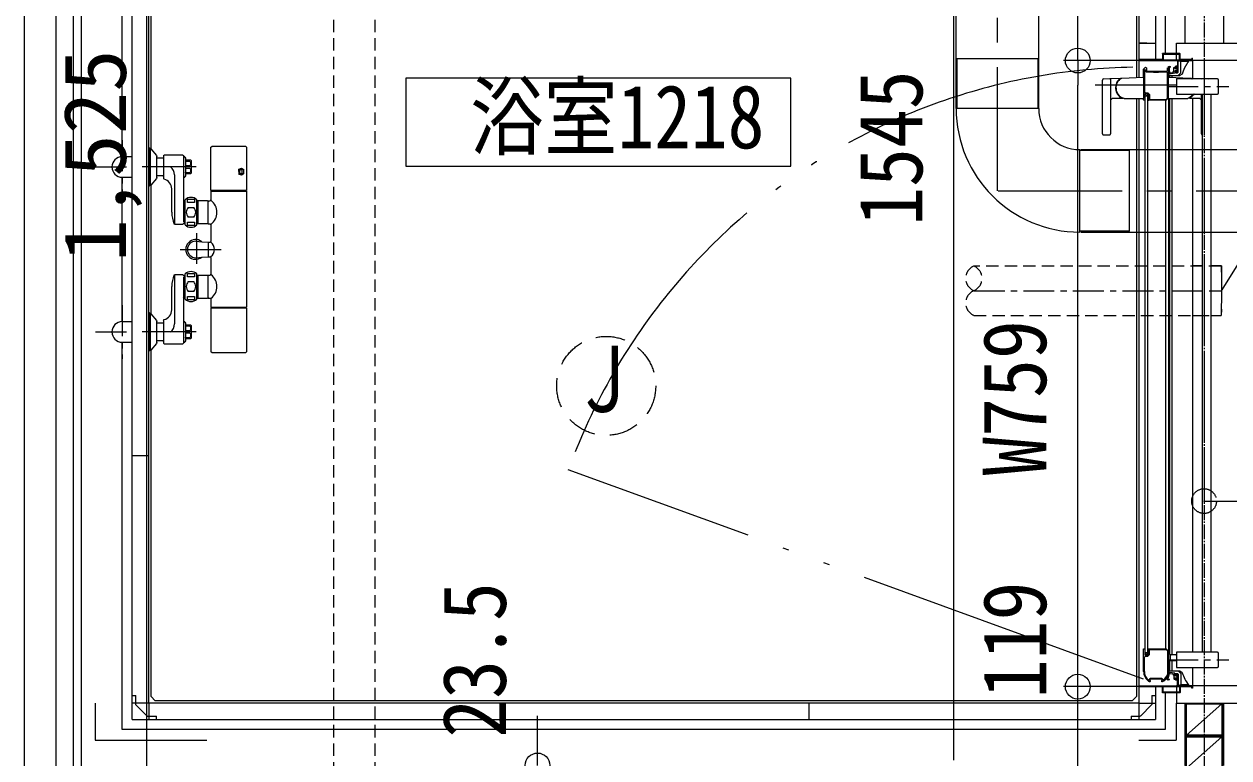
# Model space of a CAD drawing. Units: millimetres at full size, sheet at 1:30. Extents: x -17796 to 21385, y -23279 to 7734.
# Drawn here: x -15240 to -13780, y 485 to 1375 of the extents above; entities that cross this region are included whole.
import ezdxf
from ezdxf.enums import TextEntityAlignment as Align

# ---------------------------------------------------------------- set-up
doc = ezdxf.new("R2010")
doc.units = ezdxf.units.MM
doc.header["$LTSCALE"] = 30
doc.header["$PDMODE"] = 32
doc.header["$PDSIZE"] = 30
for name, pattern in [('CHAIN1', [8, 5, -1, 1, -1]), ('DASHED1', [1.8, 1.2, -0.6]), ('DASHED3', [4, 3, -1]), ('LONG_DASHED_DOTTED', [15.25, 12, -1.5, 0.25, -1.5]), ('LONG_DASHED_DOUBLE_DOTTED', [17, 12, -1.5, 0.25, -1.5, 0.25, -1.5]), ('USER2', [2, 1.25, -0.25, 0.25, -0.25]), ('USER4', [0.78, 0.6, -0.06, 0.06, -0.06]), ('USER8', [0.75, 0.5, -0.25]), ('USER9', [2.3, 2, -0.1, 0.1, -0.1])]:
    doc.linetypes.add(name, pattern=pattern)
for name, color, linetype, lineweight in [('0-1_(W)電灯', 253, 'Continuous', 18), ('0-8_ﾄﾞｱR1', 6, 'Continuous', 18), ('0-A_RC壁', 21, 'Continuous', 18), ('0-C_0_4P', 4, 'Continuous', 18), ('0-D_破線', 30, 'Continuous', 18), ('1-C_鋼製建具', 253, 'USER8', 18), ('1-F_衛生陶器・住設', 2, 'USER9', 18), ('C-1_補助芯', 134, 'Continuous', 9), ('E-0_通り芯', 134, 'Continuous', 9), ('E-1_補助芯', 134, 'DASHED3', 9), ('E-E_文字', 6, 'Continuous', 9)]:
    doc.layers.add(name, color=color, linetype=linetype, lineweight=lineweight)
doc.styles.add('ＭＳ ゴシック', font='')
doc.styles.get('ＭＳ ゴシック').set_extended_font_data('MS Gothic')

msp = doc.modelspace()

# ---------------------------------------------------------------- linework, layer by layer
at = {"layer": '0-1_(W)電灯', "color": 54, "linetype": 'USER4'}
msp.add_line((-13809.72, 3482.42), (-13809.72, 452.42), dxfattribs=at)
at = {"layer": '0-1_(W)電灯'}
for p, q in [((-15120.72, 1213.92), (-15120.72, 2383.42)), ((-13856.72, 2383.42), (-13856.72, 1338.82)), ((-15088.72, 851.42), (-15088.72, 1651.42)), ((-15108.73, 531.42), (-15108.72, 1648.41)), ((-13868.73, 1648.41), (-13868.73, 1331.52)), ((-13891.71, 1551.46), (-13891.71, 1310.04)), ((-13888.72, 1551.42), (-13888.72, 1351.42)), ((-15085.74, 1223.25), (-15085.74, 1404.98)), ((-13888.72, 1351.42), (-13888.72, 1330.42)), ((-13879.14, 1351.42), (-13888.72, 1351.42)), ((-13888.72, 1351.42), (-13868.72, 1351.42)), ((-13888.72, 1351.42), (-13888.72, 1331.52)), ((-13860.52, 1331.52), (-13888.72, 1331.52)), ((-13888.72, 1330.42), (-13888.72, 1310.17)), ((-13842.32, 1330.42), (-13888.72, 1330.42)), ((-13887.72, 1330.42), (-13842.32, 1330.42)), ((-13860.22, 1331.82), (-13860.52, 1331.52)), ((-13860.22, 1338.52), (-13859.92, 1338.82)), ((-13860.22, 1338.52), (-13860.22, 1331.82)), ((-13839.02, 1338.82), (-13859.92, 1338.82)), ((-13859.32, 1337.62), (-13859.02, 1337.92)), ((-13859.32, 1337.62), (-13859.32, 1331.72)), ((-13859.02, 1331.42), (-13859.32, 1331.72)), ((-13839.92, 1337.92), (-13859.02, 1337.92)), ((-13859.02, 1331.42), (-13839.92, 1331.42)), ((-13842.32, 1330.42), (-13842.02, 1330.12)), ((-13842.02, 1330.12), (-13842.02, 1323.72)), ((-13841.02, 1330.12), (-13840.72, 1330.42)), ((-13841.02, 1316.42), (-13841.02, 1330.12)), ((-13841.02, 1329.92), (-13839.02, 1329.92)), ((-13824.22, 1330.42), (-13840.72, 1330.42)), ((-13840.72, 1330.42), (-13824.22, 1330.42)), ((-13839.92, 1337.92), (-13839.62, 1337.62)), ((-13839.62, 1331.72), (-13839.92, 1331.42)), ((-13839.62, 1331.72), (-13839.62, 1337.62)), ((-13839.02, 1338.82), (-13838.72, 1338.52)), ((-13838.72, 1331.82), (-13838.72, 1338.52)), ((-13838.42, 1331.52), (-13838.72, 1331.82)), ((-13838.32, 1329.42), (-13838.52, 1329.42)), ((-13824.92, 1331.52), (-13838.42, 1331.52)), ((-13838.32, 1329.42), (-13838.02, 1329.12)), ((-13828.54, 1329.37), (-13838.32, 1329.42)), ((-13838.02, 1315.42), (-13838.02, 1329.12)), ((-13828.67, 1328.97), (-13830.11, 1327.11)), ((-13828.67, 1328.97), (-13828.53, 1329.12)), ((-13828.53, 1329.12), (-13828.54, 1329.37)), ((-13824.62, 1331.82), (-13824.92, 1331.52)), ((-13824.62, 1333.12), (-13824.32, 1333.42)), ((-13824.62, 1333.12), (-13824.62, 1331.82)), ((-13824.02, 1333.42), (-13824.32, 1333.42)), ((-13823.72, 1330.92), (-13824.22, 1330.42)), ((-13823.72, 1330.42), (-13824.22, 1330.42)), ((-13824.02, 1333.42), (-13823.72, 1333.12)), ((-13823.72, 1330.92), (-13823.72, 1333.12)), ((-13823.72, 1330.92), (-13823.72, 1330.42)), ((-13823.72, 1330.42), (-13823.72, 1309.14)), ((-13883.02, 1319.92), (-13880.52, 1322.42)), ((-13883.02, 1310.42), (-13883.02, 1319.92)), ((-13882.12, 1318.52), (-13881.22, 1319.42)), ((-13882.12, 1318.52), (-13882.12, 1292.82)), ((-13881.22, 1319.42), (-13880.32, 1318.52)), ((-13880.52, 1322.42), (-13879.52, 1321.42)), ((-13880.32, 1317.47), (-13880.32, 1318.52)), ((-13880.18, 1317.12), (-13880.32, 1317.47)), ((-13879.73, 1316.67), (-13880.18, 1317.12)), ((-13879.37, 1316.52), (-13879.73, 1316.67)), ((-13879.52, 1321.42), (-13879.52, 1317.72)), ((-13879.22, 1317.42), (-13879.52, 1317.72)), ((-13871.55, 1316.52), (-13879.37, 1316.52)), ((-13879.22, 1317.42), (-13854.31, 1317.42)), ((-13871.55, 1316.52), (-13871.34, 1316.43)), ((-13871.11, 1316.21), (-13871.34, 1316.43)), ((-13870.9, 1316.12), (-13871.11, 1316.21)), ((-13865.15, 1316.12), (-13870.9, 1316.12)), ((-13864.94, 1316.21), (-13865.15, 1316.12)), ((-13864.71, 1316.43), (-13864.94, 1316.21)), ((-13864.71, 1316.43), (-13864.5, 1316.52)), ((-13854.21, 1316.52), (-13864.5, 1316.52)), ((-13854.01, 1317.72), (-13854.31, 1317.42)), ((-13854.21, 1320.62), (-13854.21, 1321.22)), ((-13854.09, 1320.38), (-13854.21, 1320.62)), ((-13854.21, 1316.52), (-13853.91, 1316.22)), ((-13854.09, 1320.38), (-13854.01, 1320.22)), ((-13854.01, 1317.72), (-13854.01, 1320.22)), ((-13853.91, 1284.92), (-13853.91, 1316.22)), ((-13853.01, 1320.42), (-13853.01, 1310.42)), ((-13852.91, 1323.18), (-13850.32, 1323.01)), ((-13851.47, 1314.02), (-13852.91, 1323.18)), ((-13851.24, 1315.38), (-13852.11, 1323.08)), ((-13845.27, 1315.17), (-13851.47, 1314.02)), ((-13850.84, 1315.36), (-13851.24, 1315.38)), ((-13850.84, 1315.36), (-13847.96, 1315.89)), ((-13846.32, 1317.86), (-13847.96, 1315.89)), ((-13846.32, 1321.82), (-13846.02, 1322.12)), ((-13846.32, 1317.86), (-13846.32, 1321.82)), ((-13846.02, 1322.12), (-13845.32, 1322.12)), ((-13845.32, 1322.12), (-13845.02, 1321.82)), ((-13845.02, 1315.47), (-13845.27, 1315.17)), ((-13845.02, 1322.42), (-13844.02, 1323.42)), ((-13845.02, 1322.42), (-13845.02, 1321.32)), ((-13845.02, 1321.82), (-13845.02, 1321.02)), ((-13844.72, 1321.02), (-13845.02, 1321.32)), ((-13844.72, 1320.72), (-13845.02, 1321.02)), ((-13845.02, 1317.82), (-13844.72, 1318.12)), ((-13845.02, 1317.72), (-13844.72, 1318.02)), ((-13845.02, 1317.82), (-13845.02, 1315.47)), ((-13845.02, 1317.72), (-13845.02, 1316.42)), ((-13844.02, 1315.42), (-13845.02, 1316.42)), ((-13844.72, 1321.02), (-13844.32, 1321.02)), ((-13844.72, 1320.72), (-13843.92, 1320.72)), ((-13843.87, 1318.12), (-13844.72, 1318.12)), ((-13844.32, 1318.02), (-13844.72, 1318.02)), ((-13844.02, 1321.32), (-13844.32, 1321.02)), ((-13844.32, 1318.02), (-13844.02, 1317.72)), ((-13842.32, 1323.42), (-13844.02, 1323.42)), ((-13844.02, 1322.22), (-13843.72, 1322.52)), ((-13844.02, 1321.32), (-13844.02, 1322.22)), ((-13844.02, 1316.82), (-13844.02, 1317.72)), ((-13843.72, 1316.52), (-13844.02, 1316.82)), ((-13844.02, 1315.42), (-13842.02, 1315.42)), ((-13844.02, 1315.42), (-13842.02, 1315.42)), ((-13843.62, 1321.02), (-13843.92, 1320.72)), ((-13843.72, 1322.52), (-13842.32, 1322.52)), ((-13842.32, 1316.52), (-13843.72, 1316.52)), ((-13843.62, 1321.82), (-13843.32, 1322.12)), ((-13843.62, 1321.02), (-13843.62, 1321.82)), ((-13843.62, 1317.22), (-13843.62, 1317.87)), ((-13843.11, 1317), (-13843.62, 1317.22)), ((-13843.32, 1322.12), (-13842.52, 1322.12)), ((-13842.52, 1322.12), (-13842.22, 1321.82)), ((-13842.02, 1323.72), (-13842.32, 1323.42)), ((-13842.32, 1322.52), (-13842.02, 1322.22)), ((-13842.02, 1316.82), (-13842.32, 1316.52)), ((-13842.22, 1321.82), (-13842.22, 1320.47)), ((-13842.22, 1318.36), (-13842.22, 1320.47)), ((-13842.02, 1322.22), (-13842.02, 1316.82)), ((-13841.02, 1316.42), (-13842.02, 1315.42)), ((-13838.02, 1315.42), (-13841.02, 1312.42)), ((-13836.33, 1314.08), (-13839.05, 1312.42)), ((-13836.17, 1314.41), (-13836.33, 1314.08)), ((-13836.11, 1314.59), (-13836.17, 1314.41)), ((-13836.07, 1314.72), (-13836.11, 1314.59)), ((-13836.03, 1314.85), (-13836.07, 1314.72)), ((-13835.99, 1314.97), (-13836.03, 1314.85)), ((-13835.95, 1315.1), (-13835.99, 1314.97)), ((-13835.92, 1315.22), (-13835.95, 1315.1)), ((-13835.88, 1315.35), (-13835.92, 1315.22)), ((-13835.84, 1315.48), (-13835.88, 1315.35)), ((-13835.8, 1315.6), (-13835.84, 1315.48)), ((-13835.76, 1315.73), (-13835.8, 1315.6)), ((-13835.72, 1315.85), (-13835.76, 1315.73)), ((-13835.68, 1315.98), (-13835.72, 1315.85)), ((-13835.64, 1316.1), (-13835.68, 1315.98)), ((-13835.59, 1316.23), (-13835.64, 1316.1)), ((-13835.55, 1316.35), (-13835.59, 1316.23)), ((-13835.51, 1316.48), (-13835.55, 1316.35)), ((-13835.47, 1316.6), (-13835.51, 1316.48)), ((-13835.42, 1316.72), (-13835.47, 1316.6)), ((-13835.38, 1316.85), (-13835.42, 1316.72)), ((-13835.34, 1316.97), (-13835.38, 1316.85)), ((-13835.29, 1317.1), (-13835.34, 1316.97)), ((-13835.25, 1317.22), (-13835.29, 1317.1)), ((-13835.21, 1317.34), (-13835.25, 1317.22)), ((-13835.16, 1317.46), (-13835.21, 1317.34)), ((-13835.12, 1317.59), (-13835.16, 1317.46)), ((-13835.07, 1317.71), (-13835.12, 1317.59)), ((-13835.02, 1317.83), (-13835.07, 1317.71)), ((-13834.98, 1317.95), (-13835.02, 1317.83)), ((-13834.93, 1318.08), (-13834.98, 1317.95)), ((-13834.88, 1318.2), (-13834.93, 1318.08)), ((-13834.84, 1318.32), (-13834.88, 1318.2)), ((-13834.79, 1318.44), (-13834.84, 1318.32)), ((-13834.74, 1318.56), (-13834.79, 1318.44)), ((-13834.69, 1318.68), (-13834.74, 1318.56)), ((-13834.64, 1318.8), (-13834.69, 1318.68)), ((-13834.6, 1318.92), (-13834.64, 1318.8)), ((-13834.55, 1319.04), (-13834.6, 1318.92)), ((-13834.5, 1319.16), (-13834.55, 1319.04)), ((-13834.45, 1319.28), (-13834.5, 1319.16)), ((-13834.4, 1319.4), (-13834.45, 1319.28)), ((-13834.35, 1319.52), (-13834.4, 1319.4)), ((-13834.3, 1319.64), (-13834.35, 1319.52)), ((-13834.24, 1319.76), (-13834.3, 1319.64)), ((-13834.19, 1319.88), (-13834.24, 1319.76)), ((-13834.14, 1319.99), (-13834.19, 1319.88)), ((-13834.09, 1320.11), (-13834.14, 1319.99)), ((-13834.04, 1320.23), (-13834.09, 1320.11)), ((-13833.98, 1320.35), (-13834.04, 1320.23)), ((-13833.93, 1320.46), (-13833.98, 1320.35)), ((-13833.88, 1320.58), (-13833.93, 1320.46)), ((-13833.82, 1320.7), (-13833.88, 1320.58)), ((-13833.77, 1320.81), (-13833.82, 1320.7)), ((-13833.72, 1320.93), (-13833.77, 1320.81)), ((-13833.66, 1321.05), (-13833.72, 1320.93)), ((-13833.61, 1321.16), (-13833.66, 1321.05)), ((-13833.55, 1321.28), (-13833.61, 1321.16)), ((-13833.49, 1321.39), (-13833.55, 1321.28)), ((-13833.44, 1321.51), (-13833.49, 1321.39)), ((-13833.38, 1321.62), (-13833.44, 1321.51)), ((-13833.33, 1321.74), (-13833.38, 1321.62)), ((-13833.27, 1321.85), (-13833.33, 1321.74)), ((-13833.21, 1321.97), (-13833.27, 1321.85)), ((-13833.15, 1322.08), (-13833.21, 1321.97)), ((-13833.1, 1322.19), (-13833.15, 1322.08)), ((-13833.04, 1322.31), (-13833.1, 1322.19)), ((-13832.98, 1322.42), (-13833.04, 1322.31)), ((-13832.92, 1322.53), (-13832.98, 1322.42)), ((-13832.86, 1322.64), (-13832.92, 1322.53)), ((-13832.8, 1322.76), (-13832.86, 1322.64)), ((-13832.74, 1322.87), (-13832.8, 1322.76)), ((-13832.68, 1322.98), (-13832.74, 1322.87)), ((-13832.62, 1323.09), (-13832.68, 1322.98)), ((-13832.56, 1323.2), (-13832.62, 1323.09)), ((-13832.5, 1323.31), (-13832.56, 1323.2)), ((-13832.44, 1323.42), (-13832.5, 1323.31)), ((-13832.38, 1323.53), (-13832.44, 1323.42)), ((-13832.32, 1323.64), (-13832.38, 1323.53)), ((-13832.25, 1323.75), (-13832.32, 1323.64)), ((-13832.19, 1323.86), (-13832.25, 1323.75)), ((-13832.13, 1323.97), (-13832.19, 1323.86)), ((-13832.07, 1324.08), (-13832.13, 1323.97)), ((-13832, 1324.19), (-13832.07, 1324.08)), ((-13831.94, 1324.3), (-13832, 1324.19)), ((-13831.88, 1324.41), (-13831.94, 1324.3)), ((-13831.81, 1324.51), (-13831.88, 1324.41)), ((-13831.75, 1324.62), (-13831.81, 1324.51)), ((-13831.68, 1324.73), (-13831.75, 1324.62)), ((-13831.62, 1324.84), (-13831.68, 1324.73)), ((-13831.55, 1324.94), (-13831.62, 1324.84)), ((-13831.49, 1325.05), (-13831.55, 1324.94)), ((-13831.42, 1325.15), (-13831.49, 1325.05)), ((-13831.35, 1325.26), (-13831.42, 1325.15)), ((-13831.29, 1325.37), (-13831.35, 1325.26)), ((-13831.22, 1325.47), (-13831.29, 1325.37)), ((-13831.15, 1325.58), (-13831.22, 1325.47)), ((-13831.09, 1325.68), (-13831.15, 1325.58)), ((-13831.02, 1325.78), (-13831.09, 1325.68)), ((-13830.95, 1325.89), (-13831.02, 1325.78)), ((-13830.88, 1325.99), (-13830.95, 1325.89)), ((-13830.81, 1326.09), (-13830.88, 1325.99)), ((-13830.74, 1326.2), (-13830.81, 1326.09)), ((-13830.67, 1326.3), (-13830.74, 1326.2)), ((-13830.61, 1326.4), (-13830.67, 1326.3)), ((-13830.54, 1326.5), (-13830.61, 1326.4)), ((-13830.47, 1326.61), (-13830.54, 1326.5)), ((-13830.4, 1326.71), (-13830.47, 1326.61)), ((-13830.33, 1326.81), (-13830.4, 1326.71)), ((-13830.11, 1327.11), (-13830.33, 1326.81)), ((-13933.02, 1241.42), (-13933.02, 1306.8)), ((-13931.59, 1308.3), (-13924.07, 1308.62)), ((-13924.07, 1308.62), (-13911.27, 1309.18)), ((-13924.07, 1308.62), (-13923.02, 1307.63)), ((-13923.02, 1307.63), (-13923.02, 1282.41)), ((-13911.27, 1309.18), (-13911.14, 1308.82)), ((-13911.14, 1308.82), (-13910.21, 1308.82)), ((-13910.21, 1308.82), (-13909.46, 1309.26)), ((-13909.46, 1309.26), (-13883.02, 1310.42)), ((-13883.02, 1310.42), (-13883.02, 1284.42)), ((-13853.02, 1284.67), (-13853.01, 1310.42)), ((-13853.01, 1310.42), (-13826.59, 1309.26)), ((-13851.52, 1312.42), (-13851.52, 1310.35)), ((-13848.72, 1312.42), (-13848.72, 1310.23)), ((-13824.82, 1308.12), (-13843.22, 1308.12)), ((-13843.22, 1308.12), (-13843.22, 1289.72)), ((-13826.59, 1309.26), (-13825.83, 1308.82)), ((-13825.83, 1308.82), (-13824.82, 1308.12)), ((-13824.9, 1308.82), (-13825.83, 1308.82)), ((-13824.9, 1308.82), (-13824.78, 1309.18)), ((-13824.9, 1308.82), (-13824, 1308.12)), ((-13824, 1308.12), (-13824.82, 1308.12)), ((-13824.78, 1309.18), (-13811.98, 1308.62)), ((-13812.89, 1308.12), (-13824, 1308.12)), ((-13812.89, 1308.12), (-13811.98, 1308.62)), ((-13793.57, 1308.12), (-13812.89, 1308.12)), ((-13811.98, 1308.62), (-13804.46, 1308.3)), ((-13792.07, 1291.22), (-13792.07, 1306.62)), ((-13880.62, 1291.32), (-13882.12, 1292.82)), ((-13881.72, 1289.92), (-13881.22, 1290.42)), ((-13881.72, 1289.92), (-13881.72, 1283)), ((-13877.72, 1290.42), (-13881.22, 1290.42)), ((-13880.62, 1291.32), (-13877.72, 1291.32)), ((-13877.72, 1291.32), (-13875.82, 1289.42)), ((-13877.72, 1290.42), (-13876.72, 1289.42)), ((-13877.72, 1287.42), (-13877.72, 1290.42)), ((-13877.72, 612.42), (-13877.72, 1287.42)), ((-13876.72, 1283.92), (-13876.72, 1289.42)), ((-13875.82, 1289.42), (-13875.82, 1283.52)), ((-13853.91, 1284.92), (-13855.51, 1283.32)), ((-13843.22, 1289.72), (-13821.93, 1289.72)), ((-13821.93, 1289.72), (-13828.22, 1284.81)), ((-13821.33, 1289.72), (-13826.94, 1284.81)), ((-13821.93, 1289.72), (-13821.33, 1289.72)), ((-13821.33, 1289.72), (-13811.72, 1289.72)), ((-13813.02, 1282.41), (-13813.02, 1289.72)), ((-13811.72, 613.12), (-13811.72, 1289.72)), ((-13811.72, 1289.72), (-13801.72, 1289.72)), ((-13801.72, 1289.72), (-13793.57, 1289.72)), ((-13801.72, 1289.72), (-13801.72, 613.12)), ((-13923.02, 1282.41), (-13921.02, 1284.43)), ((-13923.02, 1282.41), (-13923.02, 1241.42)), ((-13909.2, 1284.43), (-13921.02, 1284.43)), ((-13909.11, 1284.81), (-13909.2, 1284.43)), ((-13909.11, 1284.81), (-13907.83, 1284.81)), ((-13906.64, 1284.42), (-13907.83, 1284.81)), ((-13906.64, 1284.42), (-13883.02, 1284.42)), ((-13891.71, 1284.42), (-13891.71, 559.4)), ((-13888.72, 1284.42), (-13888.72, 572.42)), ((-13883.02, 1282.72), (-13883.02, 1284.42)), ((-13882.72, 1282.42), (-13883.02, 1282.72)), ((-13882.19, 1282.42), (-13882.72, 1282.42)), ((-13881.94, 1282.57), (-13882.19, 1282.42)), ((-13881.77, 1282.85), (-13881.94, 1282.57)), ((-13881.72, 1283), (-13881.77, 1282.85)), ((-13881.72, 1283), (-13881.72, 616.84)), ((-13877.71, 1282.42), (-13876.71, 1282.42)), ((-13877.52, 1283.12), (-13877.22, 1283.42)), ((-13877.52, 1283), (-13877.52, 1283.12)), ((-13877.48, 1282.85), (-13877.52, 1283)), ((-13877.31, 1282.57), (-13877.48, 1282.85)), ((-13877.05, 1282.42), (-13877.31, 1282.57)), ((-13876.72, 1283.92), (-13877.22, 1283.42)), ((-13855.51, 1282.42), (-13877.05, 1282.42)), ((-13875.62, 1283.32), (-13875.82, 1283.52)), ((-13875.62, 1283.32), (-13855.51, 1283.32)), ((-13856.01, 617.42), (-13856.01, 1282.42)), ((-13853.02, 1284.67), (-13855.51, 1282.42)), ((-13853.02, 1284.42), (-13853.02, 1284.67)), ((-13853.02, 1284.67), (-13853.02, 614.92)), ((-13853.02, 1284.42), (-13829.41, 1284.42)), ((-13851.52, 1284.42), (-13851.52, 611.12)), ((-13848.72, 1284.42), (-13848.72, 610.12)), ((-13828.22, 1284.81), (-13829.41, 1284.42)), ((-13826.94, 1284.81), (-13828.22, 1284.81)), ((-13826.85, 1284.43), (-13826.94, 1284.81)), ((-13815.02, 1284.43), (-13826.85, 1284.43)), ((-13823.72, 1284.43), (-13823.72, 613.12)), ((-13815.02, 1284.43), (-13813.02, 1282.41)), ((-13813.02, 1241.42), (-13813.02, 1282.41)), ((-13932.02, 1240.42), (-13924.02, 1240.42)), ((-13812.02, 1240.42), (-13811.72, 1240.42)), ((-15120.72, 1213.92), (-15108.72, 1213.92)), ((-15088.72, 1224.42), (-15087.89, 1224.42)), ((-15088.72, 1224.42), (-15088.72, 1178.42)), ((-15087.89, 1224.42), (-15085.97, 1223.53)), ((-15086.72, 1179.42), (-15086.72, 1223.42)), ((-15085.97, 1223.53), (-15079.19, 1215.48)), ((-15079.19, 1215.48), (-15078.72, 1214.19)), ((-15071.72, 1211.89), (-15078.72, 1211.89)), ((-15070.72, 1212.89), (-15071.72, 1211.89)), ((-15070.72, 1215.17), (-15069.72, 1216.17)), ((-15070.72, 1215.17), (-15070.72, 1212.89)), ((-15070.72, 1212.89), (-15070.72, 1189.94)), ((-15069.72, 1216.17), (-15047.72, 1216.17)), ((-15047.72, 1216.17), (-15046.72, 1215.17)), ((-15046.72, 1215.17), (-15046.72, 1214.52)), ((-15046.72, 1214.52), (-15046.72, 1188.32)), ((-15044.87, 1213.45), (-15046.72, 1214.52)), ((-15044.87, 1213.45), (-15044.12, 1212.15)), ((-15044.12, 1212.15), (-15044.12, 1210.22)), ((-15013.32, 1225.42), (-15012.32, 1226.42)), ((-15013.32, 1172.92), (-15013.32, 1225.42)), ((-14971.12, 1226.42), (-15012.32, 1226.42)), ((-14971.12, 1226.42), (-14970.12, 1225.42)), ((-14970.12, 1225.42), (-14970.12, 1172.92)), ((-15044.12, 1210.22), (-15044.12, 1208.42)), ((-15043.82, 1209.92), (-15044.12, 1210.22)), ((-15044.12, 1208.42), (-15044.12, 1194.41)), ((-15044.01, 1208.27), (-15044.12, 1208.42)), ((-15043.84, 1203.11), (-15044.12, 1203.21)), ((-15043.84, 1199.73), (-15044.12, 1199.62)), ((-15043.82, 1208.23), (-15044.01, 1208.27)), ((-15043.84, 1203.11), (-15039.01, 1203.11)), ((-15039.01, 1199.73), (-15043.84, 1199.73)), ((-15043.82, 1209.92), (-15037.51, 1209.92)), ((-15039.01, 1208.23), (-15043.82, 1208.23)), ((-15039.01, 1208.23), (-15037.51, 1206.73)), ((-15037.51, 1204.61), (-15039.01, 1203.11)), ((-15039.01, 1199.73), (-15037.51, 1198.23)), ((-15037.51, 1209.92), (-15037.12, 1208.92)), ((-15037.51, 1204.61), (-15037.51, 1206.73)), ((-15037.51, 1196.11), (-15037.51, 1198.23)), ((-15037.12, 1208.92), (-15037.12, 1193.92)), ((-14979.36, 1198.75), (-14976.34, 1200.07)), ((-14979.18, 1192.46), (-14979.36, 1198.75)), ((-14978.27, 1197.59), (-14976.55, 1198.82)), ((-14978.27, 1194.06), (-14978.27, 1197.59)), ((-14976.55, 1198.82), (-14974.39, 1198.82)), ((-14976.34, 1200.07), (-14974.39, 1198.82)), ((-14975.64, 1198.25), (-14974.39, 1198.82)), ((-14975.64, 1193.4), (-14975.64, 1198.25)), ((-14974.39, 1198.82), (-14973.74, 1198.68)), ((-14973.74, 1198.68), (-14973.74, 1192.97)), ((-15120.72, 1013.92), (-15120.72, 1188.92)), ((-15120.72, 1188.92), (-15108.72, 1188.92)), ((-15079.19, 1187.36), (-15085.97, 1179.31)), ((-15078.72, 1188.65), (-15079.19, 1187.36)), ((-15078.72, 1190.94), (-15071.72, 1190.94)), ((-15078.72, 1188.65), (-15078.72, 1190.94)), ((-15071.72, 1190.94), (-15070.72, 1189.94)), ((-15070.72, 1189.94), (-15070.72, 1187.42)), ((-15069.95, 1186.44), (-15070.72, 1187.42)), ((-15057.46, 1191.74), (-15057.46, 1132.65)), ((-15046.72, 1188.32), (-15044.87, 1189.38)), ((-15046.72, 1188.32), (-15046.72, 1160.42)), ((-15044.12, 1190.68), (-15044.87, 1189.38)), ((-15044.12, 1194.41), (-15044.12, 1192.62)), ((-15044.12, 1192.62), (-15043.82, 1192.92)), ((-15044.12, 1192.62), (-15044.12, 1190.68)), ((-15043.82, 1194.61), (-15039.01, 1194.61)), ((-15037.51, 1192.92), (-15043.82, 1192.92)), ((-15037.51, 1196.11), (-15039.01, 1194.61)), ((-15037.12, 1193.92), (-15037.51, 1192.92)), ((-14976.1, 1191.42), (-14979.18, 1192.46)), ((-14976.55, 1192.82), (-14978.27, 1194.06)), ((-14976.55, 1192.82), (-14974.39, 1192.82)), ((-14974.23, 1192.83), (-14976.1, 1191.42)), ((-14973.74, 1192.97), (-14975.64, 1193.4)), ((-15088.72, 1178.42), (-15087.89, 1178.42)), ((-15085.97, 1179.31), (-15087.89, 1178.42)), ((-15085.74, 1023.25), (-15085.74, 1179.59)), ((-15060.72, 1146.42), (-15060.72, 1174.77)), ((-15009.72, 1172.92), (-15013.32, 1172.92)), ((-15013.32, 1172.02), (-15011.72, 1172.02)), ((-15013.32, 1172.02), (-15013.32, 1161.42)), ((-15011.72, 1172.52), (-15011.72, 1172.02)), ((-15011.72, 1172.52), (-15009.72, 1172.52)), ((-15011.72, 1172.02), (-14971.72, 1172.02)), ((-14973.72, 1172.92), (-15009.72, 1172.92)), ((-15009.72, 1172.92), (-15009.72, 1172.52)), ((-15009.72, 1172.52), (-14992.72, 1172.52)), ((-14992.72, 1172.52), (-14992.72, 1172.92)), ((-14990.72, 1172.52), (-14990.72, 1172.92)), ((-14990.72, 1172.52), (-14973.72, 1172.52)), ((-14970.12, 1172.92), (-14973.72, 1172.92)), ((-14973.72, 1172.92), (-14973.72, 1172.52)), ((-14973.72, 1172.52), (-14971.72, 1172.52)), ((-14971.72, 1172.52), (-14971.72, 1172.02)), ((-14971.72, 1172.02), (-14970.12, 1172.02)), ((-14970.12, 1172.02), (-14970.12, 1031.42)), ((-15045.72, 1159.42), (-15046.72, 1160.42)), ((-15044.42, 1159.42), (-15045.72, 1159.42)), ((-15044.42, 1159.42), (-15044.42, 1161.67)), ((-15044.42, 1133.42), (-15044.42, 1159.42)), ((-15030.42, 1160.42), (-15030.42, 1161.67)), ((-15029.22, 1160.42), (-15029.22, 1132.42)), ((-15017.53, 1160.42), (-15017.06, 1160.09)), ((-15017.18, 1159.92), (-15017.18, 1132.92)), ((-15017.06, 1160.09), (-15016.72, 1159.17)), ((-15016.72, 1160.42), (-15014.32, 1160.42)), ((-15016.72, 1159.17), (-15016.72, 1160.42)), ((-15016.72, 1133.67), (-15016.72, 1159.17)), ((-15013.32, 1161.42), (-15014.32, 1160.42)), ((-15040.76, 1152.45), (-15034.08, 1152.45)), ((-15034.08, 1140.39), (-15040.76, 1140.39)), ((-15056.82, 1131.67), (-15057.73, 1132.26)), ((-15047.72, 1131.67), (-15056.82, 1131.67)), ((-15046.73, 1132.54), (-15047.72, 1131.67)), ((-15046.73, 1132.54), (-15045.74, 1133.42)), ((-15041.64, 1134.68), (-15033.21, 1134.68)), ((-15041.64, 1130.57), (-15041.64, 1134.68)), ((-15033.21, 1130.57), (-15041.64, 1130.57)), ((-15033.21, 1134.68), (-15033.21, 1130.57)), ((-15017.53, 1132.42), (-15030.42, 1132.42)), ((-15030.42, 1131.17), (-15030.42, 1132.42)), ((-15017.06, 1132.75), (-15017.53, 1132.42)), ((-15017.06, 1132.75), (-15016.72, 1133.67)), ((-15016.72, 1132.42), (-15016.72, 1133.67)), ((-15016.72, 1132.42), (-15014.32, 1132.42)), ((-15014.32, 1132.42), (-15013.32, 1131.42)), ((-15013.32, 1131.42), (-15013.32, 1111.17)), ((-15031.72, 1111.42), (-15024.23, 1110.79)), ((-15024.23, 1110.79), (-15016.72, 1110.17)), ((-15016.72, 1110.17), (-15016.72, 1092.67)), ((-15016.72, 1110.17), (-15014.32, 1110.17)), ((-15013.32, 1111.17), (-15014.32, 1110.17)), ((-15031.72, 1091.42), (-15024.23, 1092.04)), ((-15014.32, 1092.67), (-15013.32, 1091.67)), ((-15013.32, 1091.67), (-15013.32, 1071.42)), ((-13811.72, 1081.42), (-13823.72, 1081.42)), ((-13788.72, 1081.42), (-13801.72, 1081.42)), ((-13788.72, 1051.42), (-13763.72, 1091.42)), ((-13788.72, 1081.42), (-13788.72, 1051.42)), ((-15057.73, 1070.57), (-15056.82, 1071.17)), ((-15057.46, 1070.19), (-15057.46, 1011.09)), ((-15056.82, 1071.17), (-15047.72, 1071.17)), ((-15047.72, 1071.17), (-15046.73, 1070.29)), ((-15045.74, 1069.42), (-15046.73, 1070.29)), ((-15044.42, 1043.42), (-15044.42, 1069.42)), ((-15041.64, 1072.26), (-15033.21, 1072.26)), ((-15041.64, 1068.16), (-15041.64, 1072.26)), ((-15033.21, 1068.16), (-15041.64, 1068.16)), ((-15033.21, 1072.26), (-15033.21, 1068.16)), ((-15030.42, 1070.42), (-15030.42, 1071.67)), ((-15030.42, 1070.42), (-15017.53, 1070.42)), ((-15029.22, 1070.42), (-15029.22, 1042.42)), ((-15017.53, 1070.42), (-15017.06, 1070.09)), ((-15017.18, 1069.92), (-15017.18, 1042.92)), ((-15016.72, 1069.17), (-15017.06, 1070.09)), ((-15016.72, 1070.42), (-15014.32, 1070.42)), ((-15016.72, 1069.17), (-15016.72, 1070.42)), ((-15016.72, 1043.67), (-15016.72, 1069.17)), ((-15013.32, 1071.42), (-15014.32, 1070.42)), ((-15060.72, 1028.07), (-15060.72, 1056.42)), ((-15040.76, 1062.45), (-15034.08, 1062.45)), ((-13788.72, 1051.42), (-13788.82, 1021.52)), ((-15046.72, 1042.42), (-15045.72, 1043.42)), ((-15046.72, 1042.42), (-15046.72, 1014.52)), ((-15045.72, 1043.42), (-15044.42, 1043.42)), ((-15044.42, 1041.17), (-15044.42, 1043.42)), ((-15034.08, 1050.39), (-15040.76, 1050.39)), ((-15030.42, 1041.17), (-15030.42, 1042.42)), ((-15017.06, 1042.75), (-15017.53, 1042.42)), ((-15016.72, 1043.67), (-15017.06, 1042.75)), ((-15016.72, 1042.42), (-15016.72, 1043.67)), ((-15016.72, 1042.42), (-15014.32, 1042.42)), ((-15014.32, 1042.42), (-15013.32, 1041.42)), ((-15013.32, 1041.42), (-15013.32, 1031.42)), ((-15087.89, 1024.42), (-15088.72, 1024.42)), ((-15088.72, 1024.42), (-15088.72, 978.42)), ((-15087.89, 1024.42), (-15085.97, 1023.53)), ((-15086.72, 979.42), (-15086.72, 1023.42)), ((-15085.97, 1023.53), (-15079.19, 1015.48)), ((-15013.32, 1030.33), (-15012.82, 1030.83)), ((-15013.32, 1030.33), (-15013.32, 977.42)), ((-15012.82, 1030.83), (-15009.72, 1030.83)), ((-15009.72, 1031.42), (-15009.72, 1030.83)), ((-15009.72, 1030.83), (-14973.72, 1030.83)), ((-14973.72, 1031.42), (-14970.12, 1031.42)), ((-14973.72, 1031.42), (-14973.72, 1030.83)), ((-14973.72, 1030.83), (-14970.62, 1030.83)), ((-14970.62, 1030.83), (-14970.12, 1030.33)), ((-14970.12, 1030.33), (-14970.12, 977.42)), ((-15120.72, 1013.92), (-15108.73, 1013.92)), ((-15079.19, 1015.48), (-15078.72, 1014.19)), ((-15078.72, 1011.89), (-15078.72, 1014.19)), ((-15071.72, 1011.89), (-15078.72, 1011.89)), ((-15070.72, 1012.89), (-15071.72, 1011.89)), ((-15070.72, 1015.42), (-15069.95, 1016.39)), ((-15070.72, 1015.42), (-15070.72, 1012.89)), ((-15070.72, 1012.89), (-15070.72, 989.94)), ((-15044.87, 1013.45), (-15046.72, 1014.52)), ((-15046.72, 1014.52), (-15046.72, 988.32)), ((-15044.87, 1013.45), (-15044.12, 1012.15)), ((-15044.12, 1012.15), (-15044.12, 1010.22)), ((-15044.12, 1010.22), (-15044.12, 1008.42)), ((-15043.82, 1009.92), (-15044.12, 1010.22)), ((-15044.12, 1008.42), (-15044.12, 994.41)), ((-15044.04, 1008.29), (-15044.12, 1008.42)), ((-15043.82, 1008.23), (-15044.04, 1008.29)), ((-15043.82, 1009.92), (-15037.51, 1009.92)), ((-15039.01, 1008.23), (-15043.82, 1008.23)), ((-15039.01, 1008.23), (-15037.51, 1006.73)), ((-15037.51, 1009.92), (-15037.12, 1008.92)), ((-15037.12, 1008.92), (-15037.12, 993.92)), ((-13823.72, 1021.42), (-13811.72, 1021.42)), ((-13801.72, 1021.42), (-13788.82, 1021.52)), ((-15044.12, 1003.21), (-15043.84, 1003.11)), ((-15044.12, 999.62), (-15043.84, 999.73)), ((-15044.12, 994.41), (-15044.01, 994.56)), ((-15044.12, 994.41), (-15044.12, 992.62)), ((-15044.12, 992.62), (-15043.82, 992.92)), ((-15044.01, 994.56), (-15043.82, 994.61)), ((-15043.84, 1003.11), (-15039.01, 1003.11)), ((-15039.01, 999.73), (-15043.84, 999.73)), ((-15043.82, 994.61), (-15039.01, 994.61)), ((-15037.51, 992.92), (-15043.82, 992.92)), ((-15037.51, 1004.61), (-15039.01, 1003.11)), ((-15039.01, 999.73), (-15037.51, 998.23)), ((-15037.51, 996.11), (-15039.01, 994.61)), ((-15037.51, 1004.61), (-15037.51, 1006.73)), ((-15037.51, 996.11), (-15037.51, 998.23)), ((-15037.12, 993.92), (-15037.51, 992.92)), ((-15120.72, 988.92), (-15108.73, 988.92)), ((-15087.89, 978.42), (-15088.72, 978.42)), ((-15085.97, 979.31), (-15087.89, 978.42)), ((-15079.19, 987.36), (-15085.97, 979.31)), ((-15085.74, 559.4), (-15085.74, 979.59)), ((-15078.72, 988.65), (-15079.19, 987.36)), ((-15078.72, 990.94), (-15071.72, 990.94)), ((-15071.72, 990.94), (-15070.72, 989.94)), ((-15070.72, 989.94), (-15070.72, 987.67)), ((-15069.72, 986.67), (-15070.72, 987.67)), ((-15047.72, 986.67), (-15069.72, 986.67)), ((-15046.72, 987.67), (-15047.72, 986.67)), ((-15046.72, 988.32), (-15044.87, 989.38)), ((-15046.72, 988.32), (-15046.72, 987.67)), ((-15044.12, 990.68), (-15044.87, 989.38)), ((-15044.12, 992.62), (-15044.12, 990.68)), ((-15012.32, 976.42), (-15013.32, 977.42)), ((-15012.32, 976.42), (-14971.12, 976.42)), ((-14970.12, 977.42), (-14971.12, 976.42)), ((-15088.72, 851.42), (-15108.72, 851.42)), ((-15088.72, 551.42), (-15088.72, 851.42)), ((-13883.02, 617.12), (-13882.72, 617.42)), ((-13883.02, 589.92), (-13883.02, 617.12)), ((-13882.72, 617.42), (-13882.19, 617.42)), ((-13882.19, 617.42), (-13881.94, 617.27)), ((-13881.94, 617.27), (-13881.77, 616.99)), ((-13881.77, 616.99), (-13881.72, 616.84)), ((-13881.72, 616.84), (-13881.72, 609.92)), ((-13877.52, 616.83), (-13877.48, 616.99)), ((-13877.52, 616.72), (-13877.52, 616.83)), ((-13877.22, 616.42), (-13877.52, 616.72)), ((-13877.48, 616.99), (-13877.31, 617.27)), ((-13877.31, 617.27), (-13877.05, 617.42)), ((-13877.22, 616.42), (-13876.72, 615.92)), ((-13877.05, 617.42), (-13855.52, 617.42)), ((-13876.72, 610.42), (-13876.72, 615.92)), ((-13875.82, 616.32), (-13875.62, 616.52)), ((-13875.82, 610.42), (-13875.82, 616.32)), ((-13875.62, 616.52), (-13855.52, 616.52)), ((-13855.52, 617.42), (-13853.02, 614.92)), ((-13855.52, 616.52), (-13853.92, 614.92)), ((-13853.92, 614.92), (-13853.92, 586.42)), ((-13853.02, 614.92), (-13853.02, 586.42)), ((-13882.12, 607.02), (-13880.62, 608.52)), ((-13882.12, 589.92), (-13882.12, 607.02)), ((-13881.22, 609.42), (-13881.72, 609.92)), ((-13881.71, 612.42), (-13877.72, 609.42)), ((-13877.72, 612.42), (-13881.71, 612.42)), ((-13881.22, 609.42), (-13877.72, 609.42)), ((-13880.62, 608.52), (-13877.72, 608.52)), ((-13877.72, 609.42), (-13877.72, 612.42)), ((-13876.72, 610.42), (-13877.72, 609.42)), ((-13875.82, 610.42), (-13877.72, 608.52)), ((-13853.01, 611.12), (-13851.52, 611.12)), ((-13853.01, 602.12), (-13851.52, 602.12)), ((-13851.52, 611.12), (-13850.53, 610.12)), ((-13850.53, 603.12), (-13851.52, 602.12)), ((-13851.52, 602.12), (-13851.51, 590.42)), ((-13844.03, 610.12), (-13850.53, 610.12)), ((-13850.53, 610.12), (-13849.53, 610.12)), ((-13850.53, 603.12), (-13850.53, 610.12)), ((-13850.53, 603.12), (-13849.53, 603.12)), ((-13849.53, 603.12), (-13844.03, 603.12)), ((-13848.72, 603.12), (-13848.72, 590.42)), ((-13844.03, 610.12), (-13843.22, 609.71)), ((-13843.22, 603.52), (-13844.03, 603.12)), ((-13843.22, 609.71), (-13843.22, 603.52)), ((-13843.22, 603.52), (-13843.22, 594.72)), ((-13801.72, 613.12), (-13811.72, 613.12)), ((-13793.57, 613.12), (-13801.72, 613.12)), ((-13792.07, 596.22), (-13792.07, 611.62)), ((-13854.34, 585.16), (-13858.84, 579.16)), ((-13853.62, 584.62), (-13858.12, 578.62)), ((-13853.92, 586.42), (-13854.34, 585.16)), ((-13853.02, 586.42), (-13853.62, 584.62)), ((-13853.48, 579.78), (-13851.53, 587.19)), ((-13852.91, 590.42), (-13841.02, 590.42)), ((-13851.61, 588.64), (-13851.46, 588.71)), ((-13851.53, 587.19), (-13850.84, 587.37)), ((-13845.27, 587.56), (-13851.46, 588.71)), ((-13850.84, 587.37), (-13847.96, 586.84)), ((-13847.96, 586.84), (-13846.32, 584.87)), ((-13846.32, 584.87), (-13846.32, 580.92)), ((-13845.27, 587.56), (-13845.02, 587.27)), ((-13845.02, 586.42), (-13844.02, 587.42)), ((-13845.02, 584.92), (-13845.02, 587.27)), ((-13845.02, 585.12), (-13845.02, 586.42)), ((-13844.72, 584.82), (-13845.02, 585.12)), ((-13844.72, 584.62), (-13845.02, 584.92)), ((-13844.32, 584.82), (-13844.72, 584.82)), ((-13843.87, 584.62), (-13844.72, 584.62)), ((-13844.02, 585.12), (-13844.32, 584.82)), ((-13844.02, 587.42), (-13842.02, 587.42)), ((-13844.02, 586.02), (-13843.72, 586.32)), ((-13844.02, 586.02), (-13844.02, 585.12)), ((-13842.32, 586.32), (-13843.72, 586.32)), ((-13843.62, 585.52), (-13843.11, 585.73)), ((-13843.62, 585.52), (-13843.62, 584.87)), ((-13843.22, 594.72), (-13793.57, 594.72)), ((-13842.32, 586.32), (-13842.02, 586.02)), ((-13842.22, 582.26), (-13842.22, 584.37)), ((-13842.02, 587.42), (-13841.02, 586.42)), ((-13842.02, 580.62), (-13842.02, 586.02)), ((-13841.02, 590.42), (-13839.05, 590.42)), ((-13841.02, 590.42), (-13838.02, 587.42)), ((-13841.02, 586.42), (-13841.02, 572.72)), ((-13839.05, 590.42), (-13836.33, 588.76)), ((-13838.02, 587.42), (-13838.02, 573.72)), ((-13836.17, 588.42), (-13836.33, 588.76)), ((-13836.1, 588.24), (-13836.17, 588.42)), ((-13823.72, 594.72), (-13823.72, 571.92)), ((-13888.72, 572.42), (-13842.32, 572.42)), ((-13888.72, 571.32), (-13888.72, 551.42)), ((-13860.52, 571.32), (-13888.72, 571.32)), ((-13876.32, 579.12), (-13876.81, 578.89)), ((-13876, 577.42), (-13876.58, 577.6)), ((-13876.32, 579.82), (-13875.02, 581.12)), ((-13876.32, 579.82), (-13876.32, 579.12)), ((-13875.32, 577.42), (-13876, 577.42)), ((-13875.49, 579.64), (-13875.02, 580.32)), ((-13875.49, 579.64), (-13875.04, 578.47)), ((-13875.02, 577.72), (-13875.32, 577.42)), ((-13875.04, 578.47), (-13875.02, 578.36)), ((-13861.02, 581.12), (-13875.02, 581.12)), ((-13861.02, 580.32), (-13875.02, 580.32)), ((-13875.02, 578.36), (-13875.02, 577.72)), ((-13868.72, 571.32), (-13868.72, 531.42)), ((-13861.02, 581.12), (-13859.72, 579.82)), ((-13861.02, 580.32), (-13860.56, 579.64)), ((-13861.02, 578.36), (-13861, 578.47)), ((-13861.02, 577.72), (-13861.02, 578.36)), ((-13860.72, 577.42), (-13861.02, 577.72)), ((-13861, 578.47), (-13860.56, 579.64)), ((-13860.52, 577.42), (-13860.72, 577.42)), ((-13858.12, 578.62), (-13860.52, 577.42)), ((-13860.52, 571.32), (-13860.22, 571.02)), ((-13860.22, 564.32), (-13860.22, 571.02)), ((-13860.22, 569.82), (-13860.22, 567.82)), ((-13860.22, 569.82), (-13860.22, 567.82)), ((-13859.72, 578.99), (-13859.72, 579.82)), ((-13859.24, 578.75), (-13859.72, 578.99)), ((-13859.32, 571.12), (-13859.02, 571.42)), ((-13859.32, 565.22), (-13859.32, 571.12)), ((-13858.84, 579.16), (-13859.24, 578.75)), ((-13859.02, 571.42), (-13839.92, 571.42)), ((-13853.31, 579.38), (-13853.48, 579.78)), ((-13852.98, 579.57), (-13853.31, 579.38)), ((-13846.02, 580.62), (-13846.32, 580.92)), ((-13846.02, 580.62), (-13845.32, 580.62)), ((-13845.02, 580.92), (-13845.32, 580.62)), ((-13845.02, 581.72), (-13844.72, 582.02)), ((-13845.02, 581.52), (-13844.72, 581.82)), ((-13845.02, 580.92), (-13845.02, 581.72)), ((-13845.02, 580.42), (-13845.02, 581.52)), ((-13844.02, 579.42), (-13845.02, 580.42)), ((-13844.72, 582.02), (-13843.92, 582.02)), ((-13844.72, 581.82), (-13844.32, 581.82)), ((-13844.32, 581.82), (-13844.02, 581.52)), ((-13844.02, 581.52), (-13844.02, 580.62)), ((-13843.72, 580.32), (-13844.02, 580.62)), ((-13842.32, 579.42), (-13844.02, 579.42)), ((-13843.92, 582.02), (-13843.62, 581.72)), ((-13843.72, 580.32), (-13842.32, 580.32)), ((-13843.62, 581.72), (-13843.62, 580.92)), ((-13843.32, 580.62), (-13843.62, 580.92)), ((-13843.32, 580.62), (-13842.52, 580.62)), ((-13842.22, 580.92), (-13842.52, 580.62)), ((-13842.02, 580.62), (-13842.32, 580.32)), ((-13842.32, 579.42), (-13842.02, 579.12)), ((-13842.02, 572.72), (-13842.32, 572.42)), ((-13842.22, 580.92), (-13842.22, 582.26)), ((-13842.02, 572.72), (-13842.02, 579.12)), ((-13839.54, 572.92), (-13841.02, 572.92)), ((-13840.72, 572.42), (-13841.02, 572.72)), ((-13840.72, 572.42), (-13824.22, 572.42)), ((-13839.92, 571.42), (-13839.62, 571.12)), ((-13839.62, 571.12), (-13839.62, 565.22)), ((-13839.54, 572.92), (-13839.04, 572.92)), ((-13838.54, 573.42), (-13839.04, 572.92)), ((-13838.72, 571.02), (-13838.42, 571.32)), ((-13838.72, 571.02), (-13838.72, 564.32)), ((-13838.54, 573.42), (-13838.32, 573.42)), ((-13824.92, 571.32), (-13838.42, 571.32)), ((-13838.02, 573.72), (-13838.32, 573.42)), ((-13828.48, 573.61), (-13838.32, 573.42)), ((-13828.67, 573.86), (-13828.56, 573.76)), ((-13828.56, 573.76), (-13828.48, 573.61)), ((-13824.92, 571.32), (-13824.62, 571.02)), ((-13824.62, 569.72), (-13824.62, 571.02)), ((-13824.32, 569.42), (-13824.62, 569.72)), ((-13824.22, 572.42), (-13823.72, 571.92)), ((-13823.72, 569.72), (-13824.02, 569.42)), ((-13823.72, 571.92), (-13823.72, 569.72)), ((-15108.72, 560.72), (-15104.42, 560.72)), ((-15104.42, 549.92), (-15104.42, 560.72)), ((-15080.74, 554.4), (-15085.74, 559.4)), ((-13891.71, 559.4), (-13896.71, 554.4)), ((-13873.03, 560.72), (-13868.73, 560.72)), ((-13873.03, 560.72), (-13873.03, 549.92)), ((-13859.92, 564.02), (-13860.22, 564.32)), ((-13839.02, 564.02), (-13859.92, 564.02)), ((-13859.02, 564.92), (-13859.32, 565.22)), ((-13839.92, 564.92), (-13859.02, 564.92)), ((-13856.72, 564.02), (-13856.72, 519.42)), ((-13839.62, 565.22), (-13839.92, 564.92)), ((-13838.72, 564.32), (-13839.02, 564.02)), ((-13824.02, 569.42), (-13824.32, 569.42)), ((-15088.72, 551.42), (-15108.72, 551.42)), ((-15104.13, 549.21), (-15104.42, 549.92)), ((-15090.93, 536.01), (-15104.13, 549.21)), ((-14788.72, 551.42), (-15088.72, 551.42)), ((-15088.72, 551.42), (-15088.72, 531.42)), ((-13896.71, 554.4), (-15080.74, 554.4)), ((-14288.72, 551.42), (-14788.72, 551.42)), ((-13888.72, 551.42), (-14288.72, 551.42)), ((-14288.72, 551.42), (-14288.72, 531.42)), ((-13888.72, 551.42), (-13888.72, 531.42)), ((-13888.72, 551.42), (-13868.72, 551.42)), ((-13873.32, 549.21), (-13886.52, 536.01)), ((-13873.03, 549.92), (-13873.32, 549.21)), ((-13788.22, 550.42), (-13831.22, 512.42)), ((-15108.73, 531.42), (-13868.72, 531.42)), ((-15090.22, 535.72), (-15090.93, 536.01)), ((-15090.22, 535.72), (-15079.42, 535.72)), ((-15079.42, 531.42), (-15079.42, 535.72)), ((-13898.03, 535.72), (-13887.23, 535.72)), ((-13898.03, 535.72), (-13898.03, 531.42)), ((-13886.52, 536.01), (-13887.23, 535.72)), ((-15153.72, 506.41), (-15018.29, 506.41)), ((-13788.22, 510.42), (-13831.22, 472.42))]:
    msp.add_line(p, q, dxfattribs=at)
at = {"layer": '0-1_(W)電灯', "color": 30}
for p, q in [((-13833.22, 2020.92), (-13833.22, 1351.42)), ((-13833.22, 551.42), (-13833.22, 475.92)), ((-13786.22, 551.42), (-13786.22, 475.92))]:
    msp.add_line(p, q, dxfattribs=at)
at = {"layer": '0-1_(W)電灯', "color": 6}
for p, q in [((-14112.79, 482.42), (-14112.79, 1967.42)), ((-13962.79, 1360.42), (-13962.79, 1967.42)), ((-13863.22, 1330.42), (-13980.29, 1330.42)), ((-13863.22, 1330.42), (-13980.29, 1330.42)), ((-13962.79, 601.42), (-13962.79, 1300.42)), ((-13962.79, 601.42), (-13962.79, 631.42)), ((-13863.22, 571.42), (-13980.29, 571.42)), ((-13863.22, 571.42), (-13980.29, 571.42)), ((-13962.79, 452.42), (-13962.79, 571.42))]:
    msp.add_line(p, q, dxfattribs=at)
at = {"layer": '0-1_(W)電灯', "color": 7}
for p, q in [((-13962.79, 1330.42), (-13962.79, 1360.42)), ((-13962.79, 1330.42), (-13962.79, 1300.42)), ((-13962.79, 571.42), (-13962.79, 601.42)), ((-13962.79, 571.42), (-13962.79, 601.42)), ((-14617.53, 475.92), (-14617.53, 505.92))]:
    msp.add_line(p, q, dxfattribs=at)
at = {"layer": '0-1_(W)電灯', "linetype": 'LONG_DASHED_DOTTED'}
for p, q in [((-13843.22, 1300.42), (-13941.52, 1300.42)), ((-15031.02, 1201.42), (-15096.72, 1201.42)), ((-15030.89, 1121.25), (-15030.89, 1083.84)), ((-15050.72, 1101.42), (-15000.73, 1101.42)), ((-15031.02, 1001.42), (-15096.72, 1001.42))]:
    msp.add_line(p, q, dxfattribs=at)
at = {"layer": '0-1_(W)電灯', "linetype": 'USER2'}
for p, q in [((-13854.41, 1298.92), (-13779.84, 1298.92)), ((-15120.72, 1233.92), (-15120.72, 1168.92)), ((-15153.22, 1201.42), (-15108.72, 1201.42)), ((-14088.72, 1051.42), (-13788.72, 1051.42)), ((-13823.72, 1051.42), (-13811.72, 1051.42)), ((-13801.72, 1051.42), (-13788.72, 1051.42)), ((-15120.72, 1033.92), (-15120.72, 968.92)), ((-15153.22, 1001.42), (-15108.73, 1001.42)), ((-13854.41, 603.92), (-13779.84, 603.92))]:
    msp.add_line(p, q, dxfattribs=at)
at = {"layer": '0-1_(W)電灯', "linetype": 'USER8'}
for p, q in [((-13788.82, 1081.32), (-14088.72, 1081.32)), ((-13788.82, 1081.32), (-13788.72, 1051.42)), ((-13788.72, 1051.42), (-13788.82, 1021.52)), ((-14088.72, 1021.52), (-13788.82, 1021.52))]:
    msp.add_line(p, q, dxfattribs=at)
at = {"layer": '0-1_(W)電灯', "linetype": 'LONG_DASHED_DOUBLE_DOTTED'}
for p, q in [((-13883.02, 580.42), (-14580.28, 834.2)), ((-15153.72, 551.42), (-15153.72, 506.41)), ((-13843.72, 551.42), (-13843.72, 506.42)), ((-13888.72, 506.42), (-13843.72, 506.42))]:
    msp.add_line(p, q, dxfattribs=at)
at = {"layer": '0-1_(W)電灯', "color": 171}
for p, q in [((-14617.53, 505.92), (-14617.53, 535.92)), ((-14617.53, 482.42), (-14617.53, 512.42))]:
    msp.add_line(p, q, dxfattribs=at)
at = {"layer": '0-1_(W)電灯', "color": 30}
msp.add_lwpolyline([(-12783.22, 1973.92), (-13786.22, 1973.92), (-13786.22, 1351.42)], dxfattribs=at)
at = {"layer": '0-1_(W)電灯', "color": 6}
for points in [[(-13843.22, 1351.42), (-13763.72, 1351.42), (-13763.72, 1330.42), (-13843.22, 1330.42)], [(-13843.22, 551.42), (-13763.72, 551.42), (-13763.72, 572.42), (-13843.22, 572.42)]]:
    msp.add_lwpolyline(points, close=True, dxfattribs=at)
at = {"layer": '0-1_(W)電灯'}
for points in [[(-13854.21, 1321.22), (-13854.01, 1321.42), (-13853.01, 1320.42)], [(-13852.11, 1323.08), (-13851.88, 1323.45), (-13851.59, 1323.22)], [(-13842.22, 1318.36), (-13842.22, 1317.89), (-13843.11, 1317)], [(-13852.91, 1312.42), (-13841.02, 1312.42), (-13839.05, 1312.42)], [(-13881.55, 1290.3), (-13877.72, 1287.42), (-13881.71, 1287.42)], [(-15078.72, 1190.94), (-15078.72, 1211.89), (-15078.72, 1214.19)], [(-15046.72, 1188.32), (-15046.72, 1160.42), (-15046.72, 1134.48)], [(-15044.12, 1194.41), (-15044.04, 1194.54), (-15043.82, 1194.61)], [(-15017.53, 1160.42), (-15030.42, 1160.42), (-15030.42, 1161.67)], [(-15030.42, 1131.17), (-15030.42, 1132.42), (-15030.42, 1160.42)], [(-15044.42, 1131.17), (-15044.42, 1133.42), (-15045.74, 1133.42)], [(-15024.23, 1092.04), (-15016.72, 1092.67), (-15014.32, 1092.67)], [(-15046.72, 1068.35), (-15046.72, 1042.42), (-15046.72, 1014.52)], [(-15045.74, 1069.42), (-15044.42, 1069.42), (-15044.42, 1071.67)], [(-15030.42, 1042.42), (-15030.42, 1070.42), (-15030.42, 1071.67)], [(-15030.42, 1041.17), (-15030.42, 1042.42), (-15017.53, 1042.42)], [(-15013.32, 1031.42), (-15009.72, 1031.42), (-14973.72, 1031.42)], [(-15078.72, 988.65), (-15078.72, 990.94), (-15078.72, 1011.89)], [(-13856.72, 519.42), (-15120.72, 519.42), (-15120.72, 988.92)], [(-13811.72, 613.12), (-13843.22, 613.12), (-13843.22, 609.71)], [(-13851.69, 579.59), (-13854.28, 579.8), (-13851.61, 588.64)], [(-13842.22, 584.37), (-13842.22, 584.84), (-13843.11, 585.73)], [(-13888.72, 572.42), (-13888.72, 551.42), (-13879.13, 551.42)]]:
    msp.add_lwpolyline(points, dxfattribs=at)
for points in [[(-15033.21, 1158.42), (-15041.64, 1158.42), (-15041.64, 1162.52), (-15033.21, 1162.52)], [(-15033.21, 1044.41), (-15033.21, 1040.31), (-15041.64, 1040.31), (-15041.64, 1044.41)], [(-13832.22, 511.42), (-13832.22, 551.42), (-13787.22, 551.42), (-13787.22, 511.42)], [(-13831.22, 512.42), (-13831.22, 550.42), (-13788.22, 550.42), (-13788.22, 512.42)], [(-13832.22, 471.42), (-13832.22, 511.42), (-13787.22, 511.42), (-13787.22, 471.42)], [(-13831.22, 472.42), (-13831.22, 510.42), (-13788.22, 510.42), (-13788.22, 472.42)]]:
    msp.add_lwpolyline(points, close=True, dxfattribs=at)
at = {"layer": '0-1_(W)電灯', "color": 7}
for centre in [(-13962.79, 1330.42), (-13962.79, 1330.42), (-13962.79, 571.42), (-13962.79, 571.42), (-14617.53, 475.92)]:
    msp.add_circle(centre, 15, dxfattribs=at)
at = {"layer": '0-1_(W)電灯'}
for centre, radius, start, end in [((-13839.02, 1329.42), 0.5, 0, 90), ((-13850.97, 1323.02), 0.65, 162.06124, 359.3631), ((-13843.62, 1318.12), 0.25, 269.99926, 179.99926), ((-13931.52, 1306.8), 1.5, 92.5, 180), ((-13903.02, 1297.42), 14, 125.45468, 244.24015), ((-13903.05, 1297.41), 13.48, 122.12895, 249.19895), ((-13804.52, 1306.8), 1.5, 61.56077, 87.5), ((-13793.57, 1306.62), 1.5, 0, 90), ((-13793.57, 1291.22), 1.5, 270, 0), ((-13932.02, 1241.42), 1, 180, 270), ((-13924.02, 1241.42), 1, 270, 0), ((-13812.02, 1241.42), 1, 180, 270), ((-15120.72, 1201.42), 12.5, 90, 270), ((-15069.46, 1191.74), 12, 0, 53.71668), ((-15072.72, 1174.77), 12, 0, 76.65764), ((-15037.42, 1154.53), 10, 45.573, 134.427), ((-15023.79, 1146.42), 17.74, 306.78748, 53.21252), ((-15025.72, 1146.42), 35, 180, 203.85427), ((-15034.18, 1146.42), 8.93, 137.52985, 222.47015), ((-15040.67, 1146.42), 8.93, 317.52985, 42.47015), ((-15037.42, 1138.31), 10, 225.573, 314.427), ((-15031.72, 1101.42), 12, 51.38189, 308.61811), ((-15031.72, 1101.42), 10, 90, 270), ((-15020.37, 1101.42), 11.23, 308.8417, 51.1583), ((-15025.72, 1056.42), 35, 156.14573, 180), ((-15037.42, 1064.53), 10, 45.573, 134.427), ((-15023.79, 1056.42), 17.74, 306.78748, 53.21252), ((-15034.18, 1056.42), 8.93, 137.52985, 222.47015), ((-15040.67, 1056.42), 8.93, 317.52985, 42.47015), ((-15037.42, 1048.31), 10, 225.573, 314.427), ((-15072.72, 1028.07), 12, 283.34236, 0), ((-15120.72, 1001.42), 12.5, 90, 270), ((-15069.46, 1011.09), 12, 306.28332, 0), ((-13793.57, 611.62), 1.5, 0, 90), ((-13868.02, 589.92), 15, 180, 235.22806), ((-13868.02, 589.92), 14.1, 180, 231.45066), ((-13843.62, 584.62), 0.25, 180, 90), ((-13797.27, 599.26), 40.36, 195.83877, 219.18033), ((-13793.57, 596.22), 1.5, 270, 0), ((-13852.34, 579.68), 0.65, 352.29068, 189.59254)]:
    msp.add_arc(centre, radius, start, end, dxfattribs=at)
at = {"layer": '0-1_(W)電灯', "linetype": 'LONG_DASHED_DOUBLE_DOTTED'}
msp.add_arc((-13883.02, 580.42), 742, 91, 160, dxfattribs=at)
at = {"layer": '0-1_(W)電灯', "linetype": 'USER8'}
for centre, start, end in [((-14082.47, 1066.37), 112.68786, 247.31214), ((-14094.97, 1066.37), 292.68786, 67.31214), ((-14082.47, 1036.47), 112.68786, 247.31214)]:
    msp.add_arc(centre, 16.2, start, end, dxfattribs=at)
at = {"layer": '0-8_ﾄﾞｱR1'}
msp.add_lwpolyline([(-14310.47, 1309.04), (-14777.29, 1309.04), (-14777.29, 1202.37), (-14310.47, 1202.37)], close=True, dxfattribs=at)
at = {"layer": '0-A_RC壁'}
msp.add_line((-15239.72, 2632.42), (-15239.72, -4117.58), dxfattribs=at)
at = {"layer": '0-C_0_4P'}
for p, q in [((-15180.22, 2632.42), (-15180.22, -4117.58)), ((-15170.72, 2632.42), (-15170.72, -4117.58)), ((-15170.72, 2528.92), (-15170.72, -4117.58))]:
    msp.add_line(p, q, dxfattribs=at)
at = {"layer": '0-D_破線'}
msp.add_line((-15201.22, 2632.42), (-15201.22, -4117.58), dxfattribs=at)
at = {"layer": '1-C_鋼製建具'}
for p, q in [((-14864.72, 3382.42), (-14864.72, -4117.58)), ((-14814.72, 3382.42), (-14814.72, -4117.58))]:
    msp.add_line(p, q, dxfattribs=at)
at = {"layer": '1-F_衛生陶器・住設'}
msp.add_line((-15239.72, 7041.73), (-15239.72, -7887.16), dxfattribs=at)
at = {"layer": 'C-1_補助芯'}
for p, q in [((-15091.24, 1978.06), (-15091.24, 453.06)), ((-13809.72, 796.33), (-13309.72, 796.33))]:
    msp.add_line(p, q, dxfattribs=at)
at = {"layer": 'E-0_通り芯', "linetype": 'CHAIN1'}
for p, q in [((-14060.18, 1172.4), (-14060.18, 1697.33)), ((-14059.18, 1172.4), (-13221.23, 1172.4))]:
    msp.add_line(p, q, dxfattribs=at)
at = {"layer": 'E-0_通り芯'}
for p, q in [((-14110.18, 1272.4), (-14110.18, 1597.33)), ((-14010.18, 1272.4), (-14010.18, 1597.33)), ((-14109.18, 1332.4), (-14109.18, 1272.4)), ((-14011.18, 1332.4), (-14109.18, 1332.4)), ((-14011.18, 1332.4), (-14011.18, 1272.4)), ((-14010.18, 1272.4), (-14110.18, 1272.4)), ((-13960.18, 1122.4), (-13960.18, 1222.4)), ((-13900.18, 1221.4), (-13960.18, 1221.4)), ((-13959.18, 1222.4), (-13515.77, 1222.4)), ((-13900.18, 1123.4), (-13900.18, 1221.4)), ((-13900.18, 1123.4), (-13960.18, 1123.4)), ((-13959.18, 1122.4), (-13515.77, 1122.4))]:
    msp.add_line(p, q, dxfattribs=at)
for radius in [150, 50]:
    msp.add_arc((-13960.18, 1272.4), radius, 180, 270, dxfattribs=at)
at = {"layer": 'E-1_補助芯'}
msp.add_line((-13809.72, 1330.42), (-13809.72, 796.33), dxfattribs=at)
msp.add_point((-13809.72, 796.33), dxfattribs=at)
at = {"layer": 'E-E_文字', "linetype": 'DASHED1'}
msp.add_circle((-14534.27, 936), 60, dxfattribs=at)

# ---------------------------------------------------------------- texts
at = {"layer": '0-1_(W)電灯', "color": 9, "style": 'ＭＳ ゴシック', "width": 0.9}
for s, p in [('1545', (-14127.98, 1130.06)), ('W759', (-13977.98, 827.18)), ('23.5', (-14632.73, 509.56)), ('119', (-13977.98, 557.36))]:
    msp.add_text(s, height=76.97, rotation=90, dxfattribs=at).set_placement(p, align=Align.BOTTOM_LEFT)
at = {"layer": '0-8_ﾄﾞｱR1', "style": 'ＭＳ ゴシック', "width": 0.85}
msp.add_text('浴室1218', height=76.97, dxfattribs=at).set_placement((-14699.08, 1200.9), align=Align.BOTTOM_LEFT)
at = {"layer": 'E-1_補助芯', "style": 'ＭＳ ゴシック'}
msp.add_text('1,525', height=75.66, rotation=90, dxfattribs=at).set_placement((-15093.62, 1086.56), align=Align.BOTTOM_LEFT)
at = {"layer": 'E-E_文字', "style": 'ＭＳ ゴシック', "width": 0.75}
msp.add_text('Ｊ', height=80.22, dxfattribs=at).set_placement((-14576.89, 880.38), align=Align.BOTTOM_LEFT)

doc.saveas('drawing.dxf')
